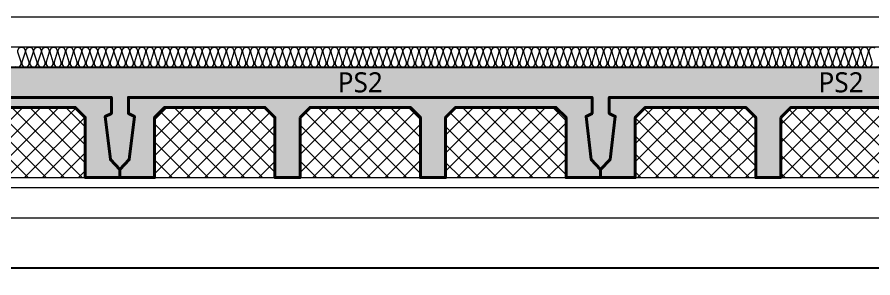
# Model space of a CAD drawing. Header units: millimetres. Extents: x 0 to 420000, y 0 to 297000.
# Drawn here: x 159061 to 163324, y 43150 to 44450 of the extents above; entities that cross this region are included whole.
import ezdxf
from ezdxf.enums import TextEntityAlignment as Align

# ---------------------------------------------------------------- set-up
doc = ezdxf.new("R2010")
doc.units = ezdxf.units.MM
doc.linetypes.add('0731_main_plan$0$form_$0$y-Landschaft$0$_$1$20120914_Verkehrsflächen_Grün$0$20120628_xref - Gammel$1$3_H-GL_F1_U3 - Default$0${ Offset Lines }', pattern=[0])
doc.linetypes.add('CEN', pattern=[62, 60, -1, 0, -1])
for name, color, linetype, lineweight in [('A-AXIS-LINE', 1, 'CEN', 15), ('A-CONC-LIN1', 2, 'Continuous', 40), ('A-CONC-LIN2', 7, 'Continuous', 25), ('A-ELEV-LIN2', 7, 'Continuous', 25), ('A-XXXX-FIN2', 6, 'Continuous', 20), ('A-XXXX-INSL1', 15, 'Continuous', 18), ('A-XXXX-INSL2', 8, 'Continuous', 18)]:
    doc.layers.add(name, color=color, linetype=linetype, lineweight=lineweight)
doc.layers.add('A-CONC-SOLD', color=253, linetype='CEN')
doc.layers.add('A-XXXX-NPLT', color=144, linetype='Continuous', lineweight=15, plot=False)
doc.styles.add('맑은고딕', font='')
doc.styles.get('맑은고딕').set_extended_font_data('Malgun Gothic')

# ---------------------------------------------------------------- blocks, each defined once
blk = doc.blocks.new('axis(211208)')
at = {"layer": 'A-AXIS-LINE', "ltscale": 1000}
blk.add_line((4631788.1, -422118.7), (4955413.1, -422118.7), dxfattribs=at)
blk = doc.blocks.new('PS2')
at = {"layer": 'A-CONC-SOLD'}
h = blk.add_hatch(color=256, dxfattribs=at)
h.dxf.hatch_style = 1
h.paths.add_polyline_path([(1197.5, 0), (-1197.5, 0), (-1197.5, -510), (-1150.5, -460), (-1125, -245), (-1155, -230), (-1155, -150), (1155, -150), (1155, -230), (1125, -245), (1150.5, -460), (1197.5, -510)])
h = blk.add_hatch(color=256, dxfattribs=at)
h.dxf.hatch_style = 1
h.paths.add_polyline_path([(-1150.5, -460), (-1197.5, -510), (-1197.5, -550), (-1025, -550), (-1025, -510), (-1025, -250), (-975, -200), (-475, -200), (-425, -250), (-425, -510), (-425, -550), (-300, -550), (-300, -510), (-300, -250), (-250, -200), (250, -200), (300, -250), (300, -510), (300, -550), (425, -550), (425, -510), (425, -250), (475, -200), (975, -200), (1025, -250), (1025, -510), (1025, -550), (1197.5, -550), (1197.5, -510), (1150.5, -460), (1125, -245), (1155, -230), (1155, -150), (-1155, -150), (-1155, -230), (-1125, -245)])
at = {"layer": 'A-XXXX-INSL2'}
h = blk.add_hatch(dxfattribs=at)
h.set_pattern_fill('ANSI37', color=256, scale=20)
h.set_pattern_definition([(45, (-289951.5, -41968), (-44.90128, 44.90128), []), (135, (-289951.5, -41968), (-44.90128, -44.90128), [])])
h.paths.add_polyline_path([(-975, -200), (-1025, -250), (-1025, -510), (-1025, -550), (-425, -550), (-425, -510), (-425, -250), (-475, -200)])
h.paths.add_polyline_path([(-250, -200), (-300, -250), (-300, -510), (-300, -550), (300, -550), (300, -510), (300, -250), (250, -200)])
h.paths.add_polyline_path([(425, -510), (425, -550), (1025, -550), (1025, -510), (1025, -250), (975, -200), (475, -200), (425, -250)])
at = {"layer": 'A-CONC-LIN1', "color": 2, "linetype": '0731_main_plan$0$form_$0$y-Landschaft$0$_$1$20120914_Verkehrsflächen_Grün$0$20120628_xref - Gammel$1$3_H-GL_F1_U3 - Default$0${ Offset Lines }'}
blk.add_lwpolyline([(-300, -250), (-300, -510), (-300, -510), (-300, -550), (-425, -550), (-425, -510), (-425, -510), (-425, -250), (-475, -200), (-975, -200), (-1025, -250), (-1025, -510), (-1025, -510), (-1025, -550), (-1197.5, -550), (-1197.5, -510), (-1150.5, -460), (-1125, -245), (-1155, -230), (-1155, -150), (1155, -150), (1155, -230), (1125, -245), (1150.5, -460), (1197.5, -510), (1197.5, -550), (1025, -550), (1025, -510), (1025, -510), (1025, -250), (975, -200), (475, -200), (425, -250), (425, -510), (425, -510), (425, -550), (300, -550), (300, -510), (300, -510), (300, -250), (250, -200), (-250, -200)], close=True, dxfattribs=at)
at = {"layer": 'A-CONC-LIN2'}
blk.add_line((-1197.5, 0), (1197.5, 0), dxfattribs=at)
at = {"layer": 'A-XXXX-NPLT'}
for p, q in [((-1025, -550), (-425, -550)), ((-300, -550), (300, -550)), ((425, -550), (1025, -550))]:
    blk.add_line(p, q, dxfattribs=at)
at = {"layer": 'A-XXXX-NPLT', "style": '맑은고딕'}
blk.add_text('PS2', height=100, dxfattribs=at).set_placement((0, -75), align=Align.MIDDLE)
blk = doc.blocks.new('냉동층(220321)')
at = {"layer": 'A-ELEV-LIN2'}
blk.add_line((4683400.3, -402368.7), (4737823.8, -402368.7), dxfattribs=at)
at = {"layer": 'A-XXXX-FIN2'}
blk.add_line((4734173.8, -401118.7), (4682323.8, -401118.7), dxfattribs=at)
at = {"layer": 'A-XXXX-INSL1'}
blk.add_lwpolyline([(4685273.8, -401968.7), (4725973.8, -401968.7), (4725973.8, -402418.7), (4726673.8, -402418.7), (4726673.8, -401968.7), (4734973.8, -401968.7)], dxfattribs=at)
at = {"layer": 'A-XXXX-INSL2'}
blk.add_line((4758623.8, -401268.7), (4681973.8, -401268.7), dxfattribs=at)
blk.add_lwpolyline([(4729362.8, -401364.7), (4729373.8, -401368.7), (4729384.8, -401364.7), (4729391.8, -401354.7), (4729391.8, -401343.7), (4729375.8, -401293.7), (4729375.8, -401282.7), (4729382.8, -401272.7), (4729393.8, -401268.7), (4729404.8, -401272.7), (4729411.8, -401282.7), (4729411.8, -401293.7), (4729395.8, -401343.7), (4729395.8, -401354.7), (4729402.8, -401364.7), (4729413.8, -401368.7), (4729424.8, -401364.7), (4729431.8, -401354.7), (4729431.8, -401343.7), (4729415.8, -401293.7), (4729415.8, -401282.7), (4729422.8, -401272.7), (4729433.8, -401268.7), (4729444.8, -401272.7), (4729451.8, -401282.7), (4729451.8, -401293.7), (4729435.8, -401343.7), (4729435.8, -401354.7), (4729442.8, -401364.7), (4729453.8, -401368.7), (4729464.8, -401364.7), (4729471.8, -401354.7), (4729471.8, -401343.7), (4729455.8, -401293.7), (4729455.8, -401282.7), (4729462.8, -401272.7), (4729473.8, -401268.7), (4729484.8, -401272.7), (4729491.8, -401282.7), (4729491.8, -401293.7), (4729475.8, -401343.7), (4729475.8, -401354.7), (4729482.8, -401364.7), (4729493.8, -401368.7), (4729504.8, -401364.7), (4729511.8, -401354.7), (4729511.8, -401343.7), (4729495.8, -401293.7), (4729495.8, -401282.7), (4729502.8, -401272.7), (4729513.8, -401268.7), (4729524.8, -401272.7), (4729531.8, -401282.7), (4729531.8, -401293.7), (4729515.8, -401343.7), (4729515.8, -401354.7), (4729522.8, -401364.7), (4729533.8, -401368.7), (4729544.8, -401364.7), (4729551.8, -401354.7), (4729551.8, -401343.7), (4729535.8, -401293.7), (4729535.8, -401282.7), (4729542.8, -401272.7), (4729553.8, -401268.7), (4729564.8, -401272.7), (4729571.8, -401282.7), (4729571.8, -401293.7), (4729555.8, -401343.7), (4729555.8, -401354.7), (4729562.8, -401364.7), (4729573.8, -401368.7), (4729584.8, -401364.7), (4729591.8, -401354.7), (4729591.8, -401343.7), (4729575.8, -401293.7), (4729575.8, -401282.7), (4729582.8, -401272.7), (4729593.8, -401268.7), (4729604.8, -401272.7), (4729611.8, -401282.7), (4729611.8, -401293.7), (4729595.8, -401343.7), (4729595.8, -401354.7), (4729602.8, -401364.7), (4729613.8, -401368.7), (4729624.8, -401364.7), (4729631.8, -401354.7), (4729631.8, -401343.7), (4729615.8, -401293.7), (4729615.8, -401282.7), (4729622.8, -401272.7), (4729633.8, -401268.7), (4729644.8, -401272.7), (4729651.8, -401282.7), (4729651.8, -401293.7), (4729635.8, -401343.7), (4729635.8, -401354.7), (4729642.8, -401364.7), (4729653.8, -401368.7), (4729664.8, -401364.7), (4729671.8, -401354.7), (4729671.8, -401343.7), (4729655.8, -401293.7), (4729655.8, -401282.7), (4729662.8, -401272.7), (4729673.8, -401268.7), (4729684.8, -401272.7), (4729691.8, -401282.7), (4729691.8, -401293.7), (4729675.8, -401343.7), (4729675.8, -401354.7), (4729682.8, -401364.7), (4729693.8, -401368.7), (4729704.8, -401364.7), (4729711.8, -401354.7), (4729711.8, -401343.7), (4729695.8, -401293.7), (4729695.8, -401282.7), (4729702.8, -401272.7), (4729713.8, -401268.7), (4729724.8, -401272.7), (4729731.8, -401282.7), (4729731.8, -401293.7), (4729715.8, -401343.7), (4729715.8, -401354.7), (4729722.8, -401364.7), (4729733.8, -401368.7), (4729744.8, -401364.7), (4729751.8, -401354.7), (4729751.8, -401343.7), (4729735.8, -401293.7), (4729735.8, -401282.7), (4729742.8, -401272.7), (4729753.8, -401268.7), (4729764.8, -401272.7), (4729771.8, -401282.7), (4729771.8, -401293.7), (4729755.8, -401343.7), (4729755.8, -401354.7), (4729762.8, -401364.7), (4729773.8, -401368.7), (4729784.8, -401364.7), (4729791.8, -401354.7), (4729791.8, -401343.7), (4729775.8, -401293.7), (4729775.8, -401282.7), (4729782.8, -401272.7), (4729793.8, -401268.7), (4729804.8, -401272.7), (4729811.8, -401282.7), (4729811.8, -401293.7), (4729795.8, -401343.7), (4729795.8, -401354.7), (4729802.8, -401364.7), (4729813.8, -401368.7), (4729824.8, -401364.7), (4729831.8, -401354.7), (4729831.8, -401343.7), (4729815.8, -401293.7), (4729815.8, -401282.7), (4729822.8, -401272.7), (4729833.8, -401268.7), (4729844.8, -401272.7), (4729851.8, -401282.7), (4729851.8, -401293.7), (4729835.8, -401343.7), (4729835.8, -401354.7), (4729842.8, -401364.7), (4729853.8, -401368.7), (4729864.8, -401364.7), (4729871.8, -401354.7), (4729871.8, -401343.7), (4729855.8, -401293.7), (4729855.8, -401282.7), (4729862.8, -401272.7), (4729873.8, -401268.7), (4729884.8, -401272.7), (4729891.8, -401282.7), (4729891.8, -401293.7), (4729875.8, -401343.7), (4729875.8, -401354.7), (4729882.8, -401364.7), (4729893.8, -401368.7), (4729904.8, -401364.7), (4729911.8, -401354.7), (4729911.8, -401343.7), (4729895.8, -401293.7), (4729895.8, -401282.7), (4729902.8, -401272.7), (4729913.8, -401268.7), (4729924.8, -401272.7), (4729931.8, -401282.7), (4729931.8, -401293.7), (4729915.8, -401343.7), (4729915.8, -401354.7), (4729922.8, -401364.7), (4729933.8, -401368.7), (4729944.8, -401364.7), (4729951.8, -401354.7), (4729951.8, -401343.7), (4729935.8, -401293.7), (4729935.8, -401282.7), (4729942.8, -401272.7), (4729953.8, -401268.7), (4729964.8, -401272.7), (4729971.8, -401282.7), (4729971.8, -401293.7), (4729955.8, -401343.7), (4729955.8, -401354.7), (4729962.8, -401364.7), (4729973.8, -401368.7), (4729984.8, -401364.7), (4729991.8, -401354.7), (4729991.8, -401343.7), (4729975.8, -401293.7), (4729975.8, -401282.7), (4729982.8, -401272.7), (4729993.8, -401268.7), (4730004.8, -401272.7), (4730011.8, -401282.7), (4730011.8, -401293.7), (4729995.8, -401343.7), (4729995.8, -401354.7), (4730002.8, -401364.7), (4730013.8, -401368.7), (4730024.8, -401364.7), (4730031.8, -401354.7), (4730031.8, -401343.7), (4730015.8, -401293.7), (4730015.8, -401282.7), (4730022.8, -401272.7), (4730033.8, -401268.7), (4730044.8, -401272.7), (4730051.8, -401282.7), (4730051.8, -401293.7), (4730035.8, -401343.7), (4730035.8, -401354.7), (4730042.8, -401364.7), (4730053.8, -401368.7), (4730064.8, -401364.7), (4730071.8, -401354.7), (4730071.8, -401343.7), (4730055.8, -401293.7), (4730055.8, -401282.7), (4730062.8, -401272.7), (4730073.8, -401268.7), (4730084.8, -401272.7), (4730091.8, -401282.7), (4730091.8, -401293.7), (4730075.8, -401343.7), (4730075.8, -401354.7), (4730082.8, -401364.7), (4730093.8, -401368.7), (4730104.8, -401364.7), (4730111.8, -401354.7), (4730111.8, -401343.7), (4730095.8, -401293.7), (4730095.8, -401282.7), (4730102.8, -401272.7), (4730113.8, -401268.7), (4730124.8, -401272.7), (4730131.8, -401282.7), (4730131.8, -401293.7), (4730115.8, -401343.7), (4730115.8, -401354.7), (4730122.8, -401364.7), (4730133.8, -401368.7), (4730144.8, -401364.7), (4730151.8, -401354.7), (4730151.8, -401343.7), (4730135.8, -401293.7), (4730135.8, -401282.7), (4730142.8, -401272.7), (4730153.8, -401268.7), (4730164.8, -401272.7), (4730171.8, -401282.7), (4730171.8, -401293.7), (4730155.8, -401343.7), (4730155.8, -401354.7), (4730162.8, -401364.7), (4730173.8, -401368.7), (4730184.8, -401364.7), (4730191.8, -401354.7), (4730191.8, -401343.7), (4730175.8, -401293.7), (4730175.8, -401282.7), (4730182.8, -401272.7), (4730193.8, -401268.7), (4730204.8, -401272.7), (4730211.8, -401282.7), (4730211.8, -401293.7), (4730195.8, -401343.7), (4730195.8, -401354.7), (4730202.8, -401364.7), (4730213.8, -401368.7), (4730224.8, -401364.7), (4730231.8, -401354.7), (4730231.8, -401343.7), (4730215.8, -401293.7), (4730215.8, -401282.7), (4730222.8, -401272.7), (4730233.8, -401268.7), (4730244.8, -401272.7), (4730251.8, -401282.7), (4730251.8, -401293.7), (4730235.8, -401343.7), (4730235.8, -401354.7), (4730242.8, -401364.7), (4730253.8, -401368.7), (4730264.8, -401364.7), (4730271.8, -401354.7), (4730271.8, -401343.7), (4730255.8, -401293.7), (4730255.8, -401282.7), (4730262.8, -401272.7), (4730273.8, -401268.7), (4730284.8, -401272.7), (4730291.8, -401282.7), (4730291.8, -401293.7), (4730275.8, -401343.7), (4730275.8, -401354.7), (4730282.8, -401364.7), (4730293.8, -401368.7), (4730304.8, -401364.7), (4730311.8, -401354.7), (4730311.8, -401343.7), (4730295.8, -401293.7), (4730295.8, -401282.7), (4730302.8, -401272.7), (4730313.8, -401268.7), (4730324.8, -401272.7), (4730331.8, -401282.7), (4730331.8, -401293.7), (4730315.8, -401343.7), (4730315.8, -401354.7), (4730322.8, -401364.7), (4730333.8, -401368.7), (4730344.8, -401364.7), (4730351.8, -401354.7), (4730351.8, -401343.7), (4730335.8, -401293.7), (4730335.8, -401282.7), (4730342.8, -401272.7), (4730353.8, -401268.7), (4730364.8, -401272.7), (4730371.8, -401282.7), (4730371.8, -401293.7), (4730355.8, -401343.7), (4730355.8, -401354.7), (4730362.8, -401364.7), (4730373.8, -401368.7), (4730384.8, -401364.7), (4730391.8, -401354.7), (4730391.8, -401343.7), (4730375.8, -401293.7), (4730375.8, -401282.7), (4730382.8, -401272.7), (4730393.8, -401268.7), (4730404.8, -401272.7), (4730411.8, -401282.7), (4730411.8, -401293.7), (4730395.8, -401343.7), (4730395.8, -401354.7), (4730402.8, -401364.7), (4730413.8, -401368.7), (4730424.8, -401364.7), (4730431.8, -401354.7), (4730431.8, -401343.7), (4730415.8, -401293.7), (4730415.8, -401282.7), (4730422.8, -401272.7), (4730433.8, -401268.7), (4730444.8, -401272.7), (4730451.8, -401282.7), (4730451.8, -401293.7), (4730435.8, -401343.7), (4730435.8, -401354.7), (4730442.8, -401364.7), (4730453.8, -401368.7), (4730464.8, -401364.7), (4730471.8, -401354.7), (4730471.8, -401343.7), (4730455.8, -401293.7), (4730455.8, -401282.7), (4730462.8, -401272.7), (4730473.8, -401268.7), (4730484.8, -401272.7), (4730491.8, -401282.7), (4730491.8, -401293.7), (4730475.8, -401343.7), (4730475.8, -401354.7), (4730482.8, -401364.7), (4730493.8, -401368.7), (4730504.8, -401364.7), (4730511.8, -401354.7), (4730511.8, -401343.7), (4730495.8, -401293.7), (4730495.8, -401282.7), (4730502.8, -401272.7), (4730513.8, -401268.7), (4730524.8, -401272.7), (4730531.8, -401282.7), (4730531.8, -401293.7), (4730515.8, -401343.7), (4730515.8, -401354.7), (4730522.8, -401364.7), (4730533.8, -401368.7), (4730544.8, -401364.7), (4730551.8, -401354.7), (4730551.8, -401343.7), (4730535.8, -401293.7), (4730535.8, -401282.7), (4730542.8, -401272.7), (4730553.8, -401268.7), (4730564.8, -401272.7), (4730571.8, -401282.7), (4730571.8, -401293.7), (4730555.8, -401343.7), (4730555.8, -401354.7), (4730562.8, -401364.7), (4730573.8, -401368.7), (4730584.8, -401364.7), (4730591.8, -401354.7), (4730591.8, -401343.7), (4730575.8, -401293.7), (4730575.8, -401282.7), (4730582.8, -401272.7), (4730593.8, -401268.7), (4730604.8, -401272.7), (4730611.8, -401282.7), (4730611.8, -401293.7), (4730595.8, -401343.7), (4730595.8, -401354.7), (4730602.8, -401364.7), (4730613.8, -401368.7), (4730624.8, -401364.7), (4730631.8, -401354.7), (4730631.8, -401343.7), (4730615.8, -401293.7), (4730615.8, -401282.7), (4730622.8, -401272.7), (4730633.8, -401268.7), (4730644.8, -401272.7), (4730651.8, -401282.7), (4730651.8, -401293.7), (4730635.8, -401343.7), (4730635.8, -401354.7), (4730642.8, -401364.7), (4730653.8, -401368.7), (4730664.8, -401364.7), (4730671.8, -401354.7), (4730671.8, -401343.7), (4730655.8, -401293.7), (4730655.8, -401282.7), (4730662.8, -401272.7), (4730673.8, -401268.7), (4730684.8, -401272.7), (4730691.8, -401282.7), (4730691.8, -401293.7), (4730675.8, -401343.7), (4730675.8, -401354.7), (4730682.8, -401364.7), (4730693.8, -401368.7), (4730704.8, -401364.7), (4730711.8, -401354.7), (4730711.8, -401343.7), (4730695.8, -401293.7), (4730695.8, -401282.7), (4730702.8, -401272.7), (4730713.8, -401268.7), (4730724.8, -401272.7), (4730731.8, -401282.7), (4730731.8, -401293.7), (4730715.8, -401343.7), (4730715.8, -401354.7), (4730722.8, -401364.7), (4730733.8, -401368.7), (4730744.8, -401364.7), (4730751.8, -401354.7), (4730751.8, -401343.7), (4730735.8, -401293.7), (4730735.8, -401282.7), (4730742.8, -401272.7), (4730753.8, -401268.7), (4730764.8, -401272.7), (4730771.8, -401282.7), (4730771.8, -401293.7), (4730755.8, -401343.7), (4730755.8, -401354.7), (4730762.8, -401364.7), (4730773.8, -401368.7), (4730784.8, -401364.7), (4730791.8, -401354.7), (4730791.8, -401343.7), (4730775.8, -401293.7), (4730775.8, -401282.7), (4730782.8, -401272.7), (4730793.8, -401268.7), (4730804.8, -401272.7), (4730811.8, -401282.7), (4730811.8, -401293.7), (4730795.8, -401343.7), (4730795.8, -401354.7), (4730802.8, -401364.7), (4730813.8, -401368.7), (4730824.8, -401364.7), (4730831.8, -401354.7), (4730831.8, -401343.7), (4730815.8, -401293.7), (4730815.8, -401282.7), (4730822.8, -401272.7), (4730833.8, -401268.7), (4730844.8, -401272.7), (4730851.8, -401282.7), (4730851.8, -401293.7), (4730835.8, -401343.7), (4730835.8, -401354.7), (4730842.8, -401364.7), (4730853.8, -401368.7), (4730864.8, -401364.7), (4730871.8, -401354.7), (4730871.8, -401343.7), (4730855.8, -401293.7), (4730855.8, -401282.7), (4730862.8, -401272.7), (4730873.8, -401268.7), (4730884.8, -401272.7), (4730891.8, -401282.7), (4730891.8, -401293.7), (4730875.8, -401343.7), (4730875.8, -401354.7), (4730882.8, -401364.7), (4730893.8, -401368.7), (4730904.8, -401364.7), (4730911.8, -401354.7), (4730911.8, -401343.7), (4730895.8, -401293.7), (4730895.8, -401282.7), (4730902.8, -401272.7), (4730913.8, -401268.7), (4730924.8, -401272.7), (4730931.8, -401282.7), (4730931.8, -401293.7), (4730915.8, -401343.7), (4730915.8, -401354.7), (4730922.8, -401364.7), (4730933.8, -401368.7), (4730944.8, -401364.7), (4730951.8, -401354.7), (4730951.8, -401343.7), (4730935.8, -401293.7), (4730935.8, -401282.7), (4730942.8, -401272.7), (4730953.8, -401268.7), (4730964.8, -401272.7), (4730971.8, -401282.7), (4730971.8, -401293.7), (4730955.8, -401343.7), (4730955.8, -401354.7), (4730962.8, -401364.7), (4730973.8, -401368.7), (4730984.8, -401364.7), (4730991.8, -401354.7), (4730991.8, -401343.7), (4730975.8, -401293.7), (4730975.8, -401282.7), (4730982.8, -401272.7), (4730993.8, -401268.7), (4731004.8, -401272.7), (4731011.8, -401282.7), (4731011.8, -401293.7), (4730995.8, -401343.7), (4730995.8, -401354.7), (4731002.8, -401364.7), (4731013.8, -401368.7), (4731024.8, -401364.7), (4731031.8, -401354.7), (4731031.8, -401343.7), (4731015.8, -401293.7), (4731015.8, -401282.7), (4731022.8, -401272.7), (4731033.8, -401268.7), (4731044.8, -401272.7), (4731051.8, -401282.7), (4731051.8, -401293.7), (4731035.8, -401343.7), (4731035.8, -401354.7), (4731042.8, -401364.7), (4731053.8, -401368.7), (4731064.8, -401364.7), (4731071.8, -401354.7), (4731071.8, -401343.7), (4731055.8, -401293.7), (4731055.8, -401282.7), (4731062.8, -401272.7), (4731073.8, -401268.7), (4731084.8, -401272.7), (4731091.8, -401282.7), (4731091.8, -401293.7), (4731075.8, -401343.7), (4731075.8, -401354.7), (4731082.8, -401364.7), (4731093.8, -401368.7), (4731104.8, -401364.7), (4731111.8, -401354.7), (4731111.8, -401343.7), (4731095.8, -401293.7), (4731095.8, -401282.7), (4731102.8, -401272.7), (4731113.8, -401268.7), (4731124.8, -401272.7), (4731131.8, -401282.7), (4731131.8, -401293.7), (4731115.8, -401343.7), (4731115.8, -401354.7), (4731122.8, -401364.7), (4731133.8, -401368.7), (4731144.8, -401364.7), (4731151.8, -401354.7), (4731151.8, -401343.7), (4731135.8, -401293.7), (4731135.8, -401282.7), (4731142.8, -401272.7), (4731153.8, -401268.7), (4731164.8, -401272.7), (4731171.8, -401282.7), (4731171.8, -401293.7), (4731155.8, -401343.7), (4731155.8, -401354.7), (4731162.8, -401364.7), (4731173.8, -401368.7), (4731184.8, -401364.7), (4731191.8, -401354.7), (4731191.8, -401343.7), (4731175.8, -401293.7), (4731175.8, -401282.7), (4731182.8, -401272.7), (4731193.8, -401268.7), (4731204.8, -401272.7), (4731211.8, -401282.7), (4731211.8, -401293.7), (4731195.8, -401343.7), (4731195.8, -401354.7), (4731202.8, -401364.7), (4731213.8, -401368.7), (4731224.8, -401364.7), (4731231.8, -401354.7), (4731231.8, -401343.7), (4731215.8, -401293.7), (4731215.8, -401282.7), (4731222.8, -401272.7), (4731233.8, -401268.7), (4731244.8, -401272.7), (4731251.8, -401282.7), (4731251.8, -401293.7), (4731235.8, -401343.7), (4731235.8, -401354.7), (4731242.8, -401364.7), (4731253.8, -401368.7), (4731264.8, -401364.7), (4731271.8, -401354.7), (4731271.8, -401343.7), (4731255.8, -401293.7), (4731255.8, -401282.7), (4731262.8, -401272.7), (4731273.8, -401268.7), (4731284.8, -401272.7), (4731291.8, -401282.7), (4731291.8, -401293.7), (4731275.8, -401343.7), (4731275.8, -401354.7), (4731282.8, -401364.7), (4731293.8, -401368.7), (4731304.8, -401364.7), (4731311.8, -401354.7), (4731311.8, -401343.7), (4731295.8, -401293.7), (4731295.8, -401282.7), (4731302.8, -401272.7), (4731313.8, -401268.7), (4731324.8, -401272.7), (4731331.8, -401282.7), (4731331.8, -401293.7), (4731315.8, -401343.7), (4731315.8, -401354.7), (4731322.8, -401364.7), (4731333.8, -401368.7), (4731344.8, -401364.7), (4731351.8, -401354.7), (4731351.8, -401343.7), (4731335.8, -401293.7), (4731335.8, -401282.7), (4731342.8, -401272.7), (4731353.8, -401268.7), (4731364.8, -401272.7), (4731371.8, -401282.7), (4731371.8, -401293.7), (4731355.8, -401343.7), (4731355.8, -401354.7), (4731362.8, -401364.7), (4731373.8, -401368.7), (4731384.8, -401364.7), (4731391.8, -401354.7), (4731391.8, -401343.7), (4731375.8, -401293.7), (4731375.8, -401282.7), (4731382.8, -401272.7), (4731393.8, -401268.7), (4731404.8, -401272.7), (4731411.8, -401282.7), (4731411.8, -401293.7), (4731395.8, -401343.7), (4731395.8, -401354.7), (4731402.8, -401364.7), (4731413.8, -401368.7), (4731424.8, -401364.7), (4731431.8, -401354.7), (4731431.8, -401343.7), (4731415.8, -401293.7), (4731415.8, -401282.7), (4731422.8, -401272.7), (4731433.8, -401268.7), (4731444.8, -401272.7), (4731451.8, -401282.7), (4731451.8, -401293.7), (4731435.8, -401343.7), (4731435.8, -401354.7), (4731442.8, -401364.7), (4731453.8, -401368.7), (4731464.8, -401364.7), (4731471.8, -401354.7), (4731471.8, -401343.7), (4731455.8, -401293.7), (4731455.8, -401282.7), (4731462.8, -401272.7), (4731473.8, -401268.7), (4731484.8, -401272.7), (4731491.8, -401282.7), (4731491.8, -401293.7), (4731475.8, -401343.7), (4731475.8, -401354.7), (4731482.8, -401364.7), (4731493.8, -401368.7), (4731504.8, -401364.7), (4731511.8, -401354.7), (4731511.8, -401343.7), (4731495.8, -401293.7), (4731495.8, -401282.7), (4731502.8, -401272.7), (4731513.8, -401268.7), (4731524.8, -401272.7), (4731531.8, -401282.7), (4731531.8, -401293.7), (4731515.8, -401343.7), (4731515.8, -401354.7), (4731522.8, -401364.7), (4731533.8, -401368.7), (4731544.8, -401364.7), (4731551.8, -401354.7), (4731551.8, -401343.7), (4731535.8, -401293.7), (4731535.8, -401282.7), (4731542.8, -401272.7), (4731553.8, -401268.7), (4731564.8, -401272.7), (4731571.8, -401282.7), (4731571.8, -401293.7), (4731555.8, -401343.7), (4731555.8, -401354.7), (4731562.8, -401364.7), (4731573.8, -401368.7), (4731584.8, -401364.7), (4731591.8, -401354.7), (4731591.8, -401343.7), (4731575.8, -401293.7), (4731575.8, -401282.7), (4731582.8, -401272.7), (4731593.8, -401268.7), (4731604.8, -401272.7), (4731611.8, -401282.7), (4731611.8, -401293.7), (4731595.8, -401343.7), (4731595.8, -401354.7), (4731602.8, -401364.7), (4731613.8, -401368.7), (4731624.8, -401364.7), (4731631.8, -401354.7), (4731631.8, -401343.7), (4731615.8, -401293.7), (4731615.8, -401282.7), (4731622.8, -401272.7), (4731633.8, -401268.7), (4731644.8, -401272.7), (4731651.8, -401282.7), (4731651.8, -401293.7), (4731635.8, -401343.7), (4731635.8, -401354.7), (4731642.8, -401364.7), (4731653.8, -401368.7), (4731664.8, -401364.7), (4731671.8, -401354.7), (4731671.8, -401343.7), (4731655.8, -401293.7), (4731655.8, -401282.7), (4731662.8, -401272.7), (4731673.8, -401268.7), (4731684.8, -401272.7), (4731691.8, -401282.7), (4731691.8, -401293.7), (4731675.8, -401343.7), (4731675.8, -401354.7), (4731682.8, -401364.7), (4731693.8, -401368.7), (4731704.8, -401364.7), (4731711.8, -401354.7), (4731711.8, -401343.7), (4731695.8, -401293.7), (4731695.8, -401282.7), (4731702.8, -401272.7), (4731713.8, -401268.7), (4731724.8, -401272.7), (4731731.8, -401282.7), (4731731.8, -401293.7), (4731715.8, -401343.7), (4731715.8, -401354.7), (4731722.8, -401364.7), (4731733.8, -401368.7), (4731744.8, -401364.7), (4731751.8, -401354.7), (4731751.8, -401343.7), (4731735.8, -401293.7), (4731735.8, -401282.7), (4731742.8, -401272.7), (4731753.8, -401268.7), (4731764.8, -401272.7), (4731771.8, -401282.7), (4731771.8, -401293.7), (4731755.8, -401343.7), (4731755.8, -401354.7), (4731762.8, -401364.7), (4731773.8, -401368.7), (4731784.8, -401364.7), (4731791.8, -401354.7), (4731791.8, -401343.7), (4731775.8, -401293.7), (4731775.8, -401282.7), (4731782.8, -401272.7), (4731793.8, -401268.7), (4731804.8, -401272.7), (4731811.8, -401282.7), (4731811.8, -401293.7), (4731795.8, -401343.7), (4731795.8, -401354.7), (4731802.8, -401364.7), (4731813.8, -401368.7), (4731824.8, -401364.7), (4731831.8, -401354.7), (4731831.8, -401343.7), (4731815.8, -401293.7), (4731815.8, -401282.7), (4731822.8, -401272.7), (4731833.8, -401268.7), (4731844.8, -401272.7), (4731851.8, -401282.7), (4731851.8, -401293.7), (4731835.8, -401343.7), (4731835.8, -401354.7), (4731842.8, -401364.7), (4731853.8, -401368.7), (4731864.8, -401364.7), (4731871.8, -401354.7), (4731871.8, -401343.7), (4731855.8, -401293.7), (4731855.8, -401282.7), (4731862.8, -401272.7), (4731873.8, -401268.7), (4731884.8, -401272.7), (4731891.8, -401282.7), (4731891.8, -401293.7), (4731875.8, -401343.7), (4731875.8, -401354.7), (4731882.8, -401364.7), (4731893.8, -401368.7), (4731904.8, -401364.7), (4731911.8, -401354.7), (4731911.8, -401343.7), (4731895.8, -401293.7), (4731895.8, -401282.7), (4731902.8, -401272.7), (4731913.8, -401268.7), (4731924.8, -401272.7), (4731931.8, -401282.7), (4731931.8, -401293.7), (4731915.8, -401343.7), (4731915.8, -401354.7), (4731922.8, -401364.7), (4731933.8, -401368.7), (4731944.8, -401364.7), (4731951.8, -401354.7), (4731951.8, -401343.7), (4731935.8, -401293.7), (4731935.8, -401282.7), (4731942.8, -401272.7), (4731953.8, -401268.7), (4731964.8, -401272.7), (4731971.8, -401282.7), (4731971.8, -401293.7), (4731955.8, -401343.7), (4731955.8, -401354.7), (4731962.8, -401364.7), (4731973.8, -401368.7), (4731984.8, -401364.7), (4731991.8, -401354.7), (4731991.8, -401343.7), (4731975.8, -401293.7), (4731975.8, -401282.7), (4731982.8, -401272.7), (4731993.8, -401268.7), (4732004.8, -401272.7), (4732011.8, -401282.7), (4732011.8, -401293.7), (4731995.8, -401343.7), (4731995.8, -401354.7), (4732002.8, -401364.7), (4732013.8, -401368.7), (4732024.8, -401364.7), (4732031.8, -401354.7), (4732031.8, -401343.7), (4732015.8, -401293.7), (4732015.8, -401282.7), (4732022.8, -401272.7), (4732033.8, -401268.7), (4732044.8, -401272.7), (4732051.8, -401282.7), (4732051.8, -401293.7), (4732035.8, -401343.7), (4732035.8, -401354.7), (4732042.8, -401364.7), (4732053.8, -401368.7), (4732064.8, -401364.7), (4732071.8, -401354.7), (4732071.8, -401343.7), (4732055.8, -401293.7), (4732055.8, -401282.7), (4732062.8, -401272.7), (4732073.8, -401268.7), (4732084.8, -401272.7), (4732091.8, -401282.7), (4732091.8, -401293.7), (4732075.8, -401343.7), (4732075.8, -401354.7), (4732082.8, -401364.7), (4732093.8, -401368.7), (4732104.8, -401364.7), (4732111.8, -401354.7), (4732111.8, -401343.7), (4732095.8, -401293.7), (4732095.8, -401282.7), (4732102.8, -401272.7), (4732113.8, -401268.7), (4732124.8, -401272.7), (4732131.8, -401282.7), (4732131.8, -401293.7), (4732115.8, -401343.7), (4732115.8, -401354.7), (4732122.8, -401364.7), (4732133.8, -401368.7), (4732144.8, -401364.7), (4732151.8, -401354.7), (4732151.8, -401343.7), (4732135.8, -401293.7), (4732135.8, -401282.7), (4732142.8, -401272.7), (4732153.8, -401268.7), (4732164.8, -401272.7), (4732171.8, -401282.7), (4732171.8, -401293.7), (4732155.8, -401343.7), (4732155.8, -401354.7), (4732162.8, -401364.7), (4732173.8, -401368.7), (4732184.8, -401364.7), (4732191.8, -401354.7), (4732191.8, -401343.7), (4732175.8, -401293.7), (4732175.8, -401282.7), (4732182.8, -401272.7), (4732193.8, -401268.7), (4732204.8, -401272.7), (4732211.8, -401282.7), (4732211.8, -401293.7), (4732195.8, -401343.7), (4732195.8, -401354.7), (4732202.8, -401364.7), (4732213.8, -401368.7), (4732224.8, -401364.7), (4732231.8, -401354.7), (4732231.8, -401343.7), (4732215.8, -401293.7), (4732215.8, -401282.7), (4732222.8, -401272.7), (4732233.8, -401268.7), (4732244.8, -401272.7), (4732251.8, -401282.7), (4732251.8, -401293.7), (4732235.8, -401343.7), (4732235.8, -401354.7), (4732242.8, -401364.7), (4732253.8, -401368.7), (4732264.8, -401364.7), (4732271.8, -401354.7), (4732271.8, -401343.7), (4732255.8, -401293.7), (4732255.8, -401282.7), (4732262.8, -401272.7), (4732273.8, -401268.7), (4732284.8, -401272.7), (4732291.8, -401282.7), (4732291.8, -401293.7), (4732275.8, -401343.7), (4732275.8, -401354.7), (4732282.8, -401364.7), (4732293.8, -401368.7), (4732304.8, -401364.7), (4732311.8, -401354.7), (4732311.8, -401343.7), (4732295.8, -401293.7), (4732295.8, -401282.7), (4732302.8, -401272.7), (4732313.8, -401268.7), (4732324.8, -401272.7), (4732331.8, -401282.7), (4732331.8, -401293.7), (4732315.8, -401343.7), (4732315.8, -401354.7), (4732322.8, -401364.7), (4732333.8, -401368.7), (4732344.8, -401364.7), (4732351.8, -401354.7), (4732351.8, -401343.7), (4732335.8, -401293.7), (4732335.8, -401282.7), (4732342.8, -401272.7), (4732353.8, -401268.7), (4732364.8, -401272.7), (4732371.8, -401282.7), (4732371.8, -401293.7), (4732355.8, -401343.7), (4732355.8, -401354.7), (4732362.8, -401364.7), (4732373.8, -401368.7), (4732384.8, -401364.7), (4732391.8, -401354.7), (4732391.8, -401343.7), (4732375.8, -401293.7), (4732375.8, -401282.7), (4732382.8, -401272.7), (4732393.8, -401268.7), (4732404.8, -401272.7), (4732411.8, -401282.7), (4732411.8, -401293.7), (4732395.8, -401343.7), (4732395.8, -401354.7), (4732402.8, -401364.7), (4732413.8, -401368.7), (4732424.8, -401364.7), (4732431.8, -401354.7), (4732431.8, -401343.7), (4732415.8, -401293.7), (4732415.8, -401282.7), (4732422.8, -401272.7), (4732433.8, -401268.7), (4732444.8, -401272.7), (4732451.8, -401282.7), (4732451.8, -401293.7), (4732435.8, -401343.7), (4732435.8, -401354.7), (4732442.8, -401364.7), (4732453.8, -401368.7), (4732464.8, -401364.7), (4732471.8, -401354.7), (4732471.8, -401343.7), (4732455.8, -401293.7), (4732455.8, -401282.7), (4732462.8, -401272.7), (4732473.8, -401268.7), (4732484.8, -401272.7), (4732491.8, -401282.7), (4732491.8, -401293.7), (4732475.8, -401343.7), (4732475.8, -401354.7), (4732482.8, -401364.7), (4732493.8, -401368.7), (4732504.8, -401364.7), (4732511.8, -401354.7), (4732511.8, -401343.7), (4732495.8, -401293.7), (4732495.8, -401282.7), (4732502.8, -401272.7), (4732513.8, -401268.7), (4732524.8, -401272.7), (4732531.8, -401282.7), (4732531.8, -401293.7), (4732515.8, -401343.7), (4732515.8, -401354.7), (4732522.8, -401364.7), (4732533.8, -401368.7), (4732544.8, -401364.7), (4732551.8, -401354.7), (4732551.8, -401343.7), (4732535.8, -401293.7), (4732535.8, -401282.7), (4732542.8, -401272.7), (4732553.8, -401268.7), (4732564.8, -401272.7), (4732571.8, -401282.7), (4732571.8, -401293.7), (4732555.8, -401343.7), (4732555.8, -401354.7), (4732562.8, -401364.7), (4732573.8, -401368.7), (4732584.8, -401364.7), (4732591.8, -401354.7), (4732591.8, -401343.7), (4732575.8, -401293.7), (4732575.8, -401282.7), (4732582.8, -401272.7), (4732593.8, -401268.7), (4732604.8, -401272.7), (4732611.8, -401282.7), (4732611.8, -401293.7), (4732595.8, -401343.7), (4732595.8, -401354.7), (4732602.8, -401364.7), (4732613.8, -401368.7), (4732624.8, -401364.7), (4732631.8, -401354.7), (4732631.8, -401343.7), (4732615.8, -401293.7), (4732615.8, -401282.7), (4732622.8, -401272.7), (4732633.8, -401268.7), (4732644.8, -401272.7), (4732651.8, -401282.7), (4732651.8, -401293.7), (4732635.8, -401343.7), (4732635.8, -401354.7), (4732642.8, -401364.7), (4732653.8, -401368.7), (4732664.8, -401364.7), (4732671.8, -401354.7), (4732671.8, -401343.7), (4732655.8, -401293.7), (4732655.8, -401282.7), (4732662.8, -401272.7), (4732673.8, -401268.7), (4732684.8, -401272.7), (4732691.8, -401282.7), (4732691.8, -401293.7), (4732675.8, -401343.7), (4732675.8, -401354.7), (4732682.8, -401364.7), (4732693.8, -401368.7), (4732704.8, -401364.7), (4732711.8, -401354.7), (4732711.8, -401343.7), (4732695.8, -401293.7), (4732695.8, -401282.7), (4732702.8, -401272.7), (4732713.8, -401268.7), (4732724.8, -401272.7), (4732731.8, -401282.7), (4732731.8, -401293.7), (4732715.8, -401343.7), (4732715.8, -401354.7), (4732722.8, -401364.7), (4732733.8, -401368.7), (4732744.8, -401364.7), (4732751.8, -401354.7), (4732751.8, -401343.7), (4732735.8, -401293.7), (4732735.8, -401282.7), (4732742.8, -401272.7), (4732753.8, -401268.7), (4732764.8, -401272.7), (4732771.8, -401282.7), (4732771.8, -401293.7), (4732755.8, -401343.7), (4732755.8, -401354.7), (4732762.8, -401364.7), (4732773.8, -401368.7), (4732784.8, -401364.7), (4732791.8, -401354.7), (4732791.8, -401343.7), (4732775.8, -401293.7), (4732775.8, -401282.7), (4732782.8, -401272.7), (4732793.8, -401268.7), (4732804.8, -401272.7), (4732811.8, -401282.7), (4732811.8, -401293.7), (4732795.8, -401343.7), (4732795.8, -401354.7), (4732802.8, -401364.7), (4732813.8, -401368.7), (4732824.8, -401364.7), (4732831.8, -401354.7), (4732831.8, -401343.7), (4732815.8, -401293.7), (4732815.8, -401282.7), (4732822.8, -401272.7), (4732833.8, -401268.7), (4732844.8, -401272.7), (4732851.8, -401282.7), (4732851.8, -401293.7), (4732835.8, -401343.7), (4732835.8, -401354.7), (4732842.8, -401364.7), (4732853.8, -401368.7), (4732864.8, -401364.7), (4732871.8, -401354.7), (4732871.8, -401343.7), (4732855.8, -401293.7), (4732855.8, -401282.7), (4732862.8, -401272.7), (4732873.8, -401268.7), (4732884.8, -401272.7), (4732891.8, -401282.7), (4732891.8, -401293.7), (4732875.8, -401343.7), (4732875.8, -401354.7), (4732882.8, -401364.7), (4732893.8, -401368.7), (4732904.8, -401364.7), (4732911.8, -401354.7), (4732911.8, -401343.7), (4732895.8, -401293.7), (4732895.8, -401282.7), (4732902.8, -401272.7), (4732913.8, -401268.7), (4732924.8, -401272.7), (4732931.8, -401282.7), (4732931.8, -401293.7), (4732915.8, -401343.7), (4732915.8, -401354.7), (4732922.8, -401364.7), (4732933.8, -401368.7), (4732944.8, -401364.7), (4732951.8, -401354.7), (4732951.8, -401343.7), (4732935.8, -401293.7), (4732935.8, -401282.7), (4732942.8, -401272.7), (4732953.8, -401268.7), (4732964.8, -401272.7), (4732971.8, -401282.7), (4732971.8, -401293.7), (4732955.8, -401343.7), (4732955.8, -401354.7), (4732962.8, -401364.7), (4732973.8, -401368.7), (4732984.8, -401364.7), (4732991.8, -401354.7), (4732991.8, -401343.7), (4732975.8, -401293.7), (4732975.8, -401282.7), (4732982.8, -401272.7), (4732993.8, -401268.7), (4733004.8, -401272.7), (4733011.8, -401282.7), (4733011.8, -401293.7), (4732995.8, -401343.7), (4732995.8, -401354.7), (4733002.8, -401364.7), (4733013.8, -401368.7), (4733024.8, -401364.7), (4733031.8, -401354.7), (4733031.8, -401343.7), (4733015.8, -401293.7), (4733015.8, -401282.7), (4733022.8, -401272.7), (4733033.8, -401268.7), (4733044.8, -401272.7), (4733051.8, -401282.7), (4733051.8, -401293.7), (4733035.8, -401343.7), (4733035.8, -401354.7), (4733042.8, -401364.7), (4733053.8, -401368.7), (4733064.8, -401364.7), (4733071.8, -401354.7), (4733071.8, -401343.7), (4733055.8, -401293.7), (4733055.8, -401282.7), (4733062.8, -401272.7), (4733073.8, -401268.7), (4733084.8, -401272.7), (4733091.8, -401282.7), (4733091.8, -401293.7), (4733075.8, -401343.7), (4733075.8, -401354.7), (4733082.8, -401364.7), (4733093.8, -401368.7), (4733104.8, -401364.7), (4733111.8, -401354.7), (4733111.8, -401343.7), (4733095.8, -401293.7), (4733095.8, -401282.7), (4733102.8, -401272.7), (4733113.8, -401268.7), (4733124.8, -401272.7), (4733131.8, -401282.7), (4733131.8, -401293.7), (4733115.8, -401343.7), (4733115.8, -401354.7), (4733122.8, -401364.7), (4733133.8, -401368.7), (4733144.8, -401364.7), (4733151.8, -401354.7), (4733151.8, -401343.7), (4733135.8, -401293.7), (4733135.8, -401282.7), (4733142.8, -401272.7), (4733153.8, -401268.7), (4733164.8, -401272.7), (4733171.8, -401282.7), (4733171.8, -401293.7), (4733155.8, -401343.7), (4733155.8, -401354.7), (4733162.8, -401364.7), (4733173.8, -401368.7), (4733184.8, -401364.7), (4733191.8, -401354.7), (4733191.8, -401343.7), (4733175.8, -401293.7), (4733175.8, -401282.7), (4733182.8, -401272.7), (4733193.8, -401268.7), (4733204.8, -401272.7), (4733211.8, -401282.7), (4733211.8, -401293.7), (4733195.8, -401343.7), (4733195.8, -401354.7), (4733202.8, -401364.7), (4733213.8, -401368.7), (4733224.8, -401364.7), (4733231.8, -401354.7), (4733231.8, -401343.7), (4733215.8, -401293.7), (4733215.8, -401282.7), (4733222.8, -401272.7), (4733233.8, -401268.7), (4733244.8, -401272.7), (4733251.8, -401282.7), (4733251.8, -401293.7), (4733235.8, -401343.7), (4733235.8, -401354.7), (4733242.8, -401364.7), (4733253.8, -401368.7), (4733264.8, -401364.7), (4733271.8, -401354.7), (4733271.8, -401343.7), (4733255.8, -401293.7), (4733255.8, -401282.7), (4733262.8, -401272.7), (4733273.8, -401268.7), (4733284.8, -401272.7), (4733291.8, -401282.7), (4733291.8, -401293.7), (4733275.8, -401343.7), (4733275.8, -401354.7), (4733282.8, -401364.7), (4733293.8, -401368.7), (4733304.8, -401364.7), (4733311.8, -401354.7), (4733311.8, -401343.7), (4733295.8, -401293.7), (4733295.8, -401282.7), (4733302.8, -401272.7), (4733313.8, -401268.7), (4733324.8, -401272.7), (4733331.8, -401282.7), (4733331.8, -401293.7), (4733315.8, -401343.7), (4733315.8, -401354.7), (4733322.8, -401364.7), (4733333.8, -401368.7), (4733344.8, -401364.7), (4733351.8, -401354.7), (4733351.8, -401343.7), (4733335.8, -401293.7), (4733335.8, -401282.7), (4733342.8, -401272.7), (4733353.8, -401268.7), (4733364.8, -401272.7), (4733371.8, -401282.7), (4733371.8, -401293.7), (4733355.8, -401343.7), (4733355.8, -401354.7), (4733362.8, -401364.7), (4733373.8, -401368.7), (4733384.8, -401364.7), (4733391.8, -401354.7), (4733391.8, -401343.7), (4733375.8, -401293.7), (4733375.8, -401282.7), (4733382.8, -401272.7), (4733393.8, -401268.7), (4733404.8, -401272.7), (4733411.8, -401282.7), (4733411.8, -401293.7), (4733395.8, -401343.7), (4733395.8, -401354.7), (4733402.8, -401364.7), (4733413.8, -401368.7), (4733424.8, -401364.7), (4733431.8, -401354.7), (4733431.8, -401343.7), (4733415.8, -401293.7), (4733415.8, -401282.7), (4733422.8, -401272.7), (4733433.8, -401268.7), (4733444.8, -401272.7), (4733451.8, -401282.7), (4733451.8, -401293.7), (4733435.8, -401343.7), (4733435.8, -401354.7), (4733442.8, -401364.7), (4733453.8, -401368.7), (4733464.8, -401364.7), (4733471.8, -401354.7), (4733471.8, -401343.7), (4733455.8, -401293.7), (4733455.8, -401282.7), (4733462.8, -401272.7), (4733473.8, -401268.7), (4733484.8, -401272.7), (4733491.8, -401282.7), (4733491.8, -401293.7), (4733475.8, -401343.7), (4733475.8, -401354.7), (4733482.8, -401364.7), (4733493.8, -401368.7), (4733504.8, -401364.7), (4733511.8, -401354.7), (4733511.8, -401343.7), (4733495.8, -401293.7), (4733495.8, -401282.7), (4733502.8, -401272.7), (4733513.8, -401268.7), (4733524.8, -401272.7), (4733531.8, -401282.7), (4733531.8, -401293.7), (4733515.8, -401343.7), (4733515.8, -401354.7), (4733522.8, -401364.7), (4733533.8, -401368.7), (4733544.8, -401364.7), (4733551.8, -401354.7), (4733551.8, -401343.7), (4733535.8, -401293.7), (4733535.8, -401282.7), (4733542.8, -401272.7), (4733553.8, -401268.7), (4733564.8, -401272.7), (4733571.8, -401282.7), (4733571.8, -401293.7), (4733555.8, -401343.7), (4733555.8, -401354.7), (4733562.8, -401364.7), (4733573.8, -401368.7), (4733584.8, -401364.7), (4733591.8, -401354.7), (4733591.8, -401343.7), (4733575.8, -401293.7), (4733575.8, -401282.7), (4733582.8, -401272.7), (4733593.8, -401268.7), (4733604.8, -401272.7), (4733611.8, -401282.7), (4733611.8, -401293.7), (4733595.8, -401343.7), (4733595.8, -401354.7), (4733602.8, -401364.7), (4733613.8, -401368.7), (4733624.8, -401364.7), (4733631.8, -401354.7), (4733631.8, -401343.7), (4733615.8, -401293.7), (4733615.8, -401282.7), (4733622.8, -401272.7), (4733633.8, -401268.7), (4733644.8, -401272.7)], dxfattribs=at)
for p in [(4728686.3, -401368.7), (4731081.3, -401368.7), (4733476.3, -401368.7)]:
    blk.add_blockref('PS2', p)

msp = doc.modelspace()

# ---------------------------------------------------------------- block references
msp.add_blockref('냉동층(220321)', (-4570311.3, 445568.7))
at = {"layer": 'A-AXIS-LINE'}
msp.add_blockref('axis(211208)', (-4581588.1, 465568.7), dxfattribs=at)

doc.saveas('drawing.dxf')
